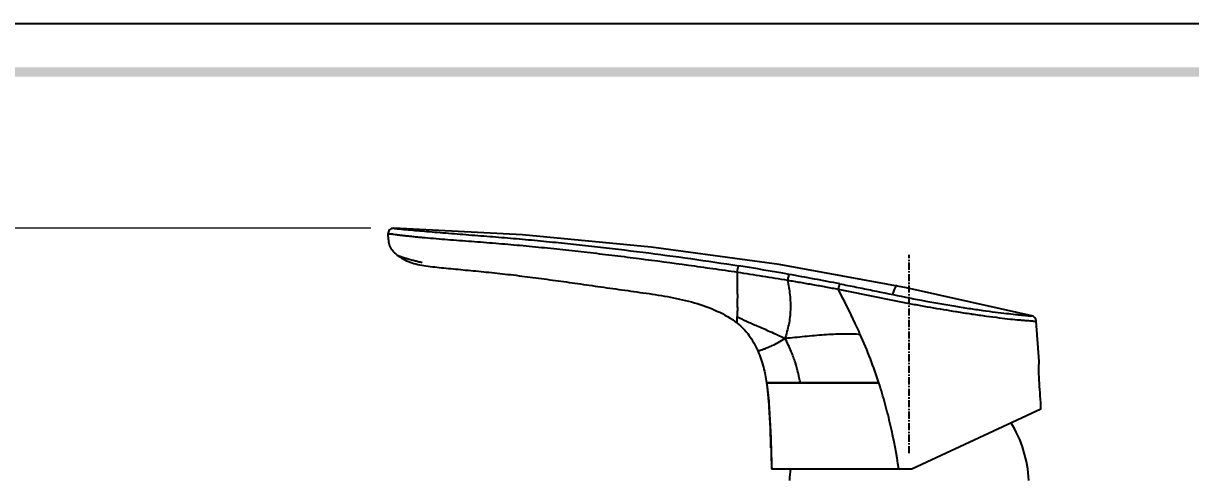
# Model space of a CAD drawing. Header units: millimetres. Extents: x 1091 to 1735, y 843 to 1297.
# Drawn here: x 1339.7 to 1543.5, y 1218.5 to 1297.2 of the extents above; entities that cross this region are included whole.
import ezdxf

# ---------------------------------------------------------------- set-up
doc = ezdxf.new("R2010")
doc.units = ezdxf.units.MM
doc.linetypes.add('CENTER', pattern=[2, 1.25, -0.25, 0.25, -0.25])
doc.layers.add('06___PRT_ALL_SURFS', color=7, linetype='Continuous')
doc.styles.add('Daelim Dimension', font='')
doc.styles.get('Daelim Dimension').set_extended_font_data('나눔고딕')
doc.dimstyles.new('DEFAULT', dxfattribs={"dimscale": 2, "dimtxt": 2, "dimasz": 2, "dimexe": 0, "dimexo": 2, "dimgap": 1, "dimtad": 1, "dimdec": 1, "dimzin": 9, "dimdsep": 46, "dimtxsty": 'Daelim Dimension', "dimcen": 0.5, "dimclrd": 252, "dimclre": 252, "dimclrt": 3, "dimadec": 1, "dimazin": 0, "dimtfac": 1, "dimtdec": 1, "dimtix": 1, "dimtmove": 0, "dimatfit": 3, "dimfxl": 1, "dimtolj": 1, "dimtzin": 1, "dimlwd": 9, "dimlwe": 9, "dimarcsym": 0})

# ---------------------------------------------------------------- blocks, each defined once
blk = doc.blocks.new('*D3')
at = {"color": 5, "lineweight": 9, "transparency": 16777216}
for p, q in [((1400.37, 1261.49), (1329.01, 1261.49)), ((1329.01, 1129.39), (1329.01, 1257.49)), ((1535.55, 1125.39), (1329.01, 1125.39))]:
    blk.add_line(p, q, dxfattribs=at)
at = {"color": 5, "transparency": 16777216}
for points in [[(1328.35, 1257.49), (1329.68, 1257.49), (1329.01, 1261.49)], [(1328.35, 1129.39), (1329.68, 1129.39), (1329.01, 1125.39)]]:
    blk.add_solid(points, dxfattribs=at)
at = {"layer": 'Defpoints', "color": 0, "transparency": 16777216}
for p in [(1329.01, 1261.49), (1404.37, 1261.49), (1539.55, 1125.39)]:
    blk.add_point(p, dxfattribs=at)
at = {"color": 7, "transparency": 16777216, "insert": (1321.56, 1193.44), "char_height": 10, "attachment_point": 5, "rotation": 90, "style": 'Daelim Dimension'}
blk.add_mtext('\\A1;136', dxfattribs=at)

msp = doc.modelspace()

# ---------------------------------------------------------------- linework, layer by layer
at = {"color": 7, "linetype": 'Continuous'}
for p, q in [((1405.14, 1256.7), (1405.17, 1256.7)), ((1405.6, 1256.57), (1407.1, 1256.12)), ((1407.1, 1256.12), (1407.46, 1256.01)), ((1407.46, 1256.01), (1407.72, 1255.94)), ((1464.36, 1246.09), (1464.36, 1246.1)), ((1464.36, 1246.06), (1464.36, 1246.09)), ((1464.36, 1244.94), (1464.36, 1246.06)), ((1502.51, 1246.97), (1502.62, 1246.95)), ((1505.14, 1246.56), (1505.26, 1246.55)), ((1505.26, 1246.55), (1505.35, 1246.53)), ((1517.05, 1238.27), (1516.56, 1245.3)), ((1469.48, 1234.52), (1469.51, 1234.3)), ((1469.48, 1234.52), (1489.08, 1234.52)), ((1475.38, 1234.52), (1469.48, 1234.52)), ((1469.51, 1234.3), (1469.94, 1230.1)), ((1489.08, 1234.52), (1475.38, 1234.52)), ((1469.94, 1230.1), (1470.2, 1224.94)), ((1494.96, 1219.57), (1517.33, 1230)), ((1470.2, 1224.94), (1470.36, 1219.52)), ((1470.36, 1219.52), (1494.75, 1219.52))]:
    msp.add_line(p, q, dxfattribs=at)
at = {"color": 7, "linetype": 'CENTER'}
msp.add_line((1494.36, 1222.26), (1494.36, 1256.88), dxfattribs=at)
at = {"color": 2}
msp.add_lwpolyline([(1091.24, 1297.22), (1735.44, 1297.22), (1735.44, 843.46), (1091.24, 843.46)], close=True, dxfattribs=at)
at = {"ltscale": 0.5}
msp.add_lwpolyline([(1091.24, 1297.22), (1735.44, 1297.22), (1735.44, 843.46), (1091.24, 843.46)], close=True, dxfattribs=at)
at = {"color": 7, "linetype": 'Continuous'}
for points in [[(1405.17, 1256.7), (1405.24, 1256.68), (1405.27, 1256.67), (1405.31, 1256.66), (1405.35, 1256.65), (1405.37, 1256.64)], [(1405.37, 1256.64), (1405.49, 1256.6), (1405.6, 1256.57)], [(1407.72, 1255.94), (1407.85, 1255.9), (1407.99, 1255.86)], [(1407.99, 1255.86), (1408.14, 1255.82), (1408.29, 1255.78), (1408.45, 1255.74), (1408.62, 1255.7), (1408.79, 1255.66), (1408.97, 1255.62), (1409.16, 1255.57), (1409.36, 1255.53)], [(1492.19, 1251.47), (1492.16, 1251.46), (1492.12, 1251.44), (1492.08, 1251.41), (1492.03, 1251.35), (1491.98, 1251.28), (1491.93, 1251.18), (1491.88, 1251.07), (1491.82, 1250.95), (1491.75, 1250.8), (1491.69, 1250.64), (1491.62, 1250.46), (1491.55, 1250.26), (1491.47, 1250.04), (1491.41, 1249.86)]]:
    msp.add_lwpolyline(points, dxfattribs=at)
for centre, radius, start, end in [((1404.37, 1260.49), 1, 88.2278, 181.2658), ((1409.76, 1263.02), 7.83, 233.7644, 234.1774), ((1393.02, 804.08), 456.5, 79.8574, 80.976), ((1367.28, 659.48), 603.37, 79.01574, 79.87016), ((1547.59, 1532.04), 288.61, 260.5771, 261.0135), ((1545.02, 1515.86), 272.23, 261.0383, 261.5764), ((1515.56, 1245.23), 1, 4, 76.1284), ((1361.36, 1222.41), 108.85, 3.5259, 4.1804), ((1327.94, 1220.51), 142.33, 1.9688, 3.4609), ((1494.36, 1216.56), 20.92, 2.6491, 31.8124), ((1097.9, 1212.4), 372.5, 1.6575, 1.9999), ((2161.38, 1242.73), 691.4, 181.62061, 181.92353), ((1494.37, 1216.55), 20.93, 171.8262, 177.3496), ((1494.75, 1220.02), 0.5, 270, 295)]:
    msp.add_arc(centre, radius, start, end, dxfattribs=at)
for points, knots in [([(1404.4, 1261.49), (1404.4, 1261.49), (1404.41, 1261.49), (1404.43, 1261.49), (1404.47, 1261.48), (1404.52, 1261.47), (1404.61, 1261.46), (1404.78, 1261.44), (1405.07, 1261.41), (1405.5, 1261.37), (1406.02, 1261.31), (1406.64, 1261.26), (1407.59, 1261.17), (1408.92, 1261.05), (1410.64, 1260.9), (1412.5, 1260.74), (1414.46, 1260.59), (1416.48, 1260.43), (1419.23, 1260.22), (1422.7, 1259.95), (1426.88, 1259.59), (1431.06, 1259.2), (1435.25, 1258.77), (1440.85, 1258.16), (1447.85, 1257.33), (1456.24, 1256.21), (1461.83, 1255.38), (1464.62, 1254.93)], [0, 0, 0, 0, 0.000101, 0.000414, 0.00098, 0.001916, 0.003312, 0.005194, 0.010433, 0.017624, 0.026491, 0.036741, 0.048157, 0.073896, 0.102726, 0.133801, 0.166384, 0.199913, 0.234007, 0.302963, 0.372231, 0.441612, 0.51111, 0.580723, 0.720278, 0.860146, 1, 1, 1, 1]), ([(1403.37, 1260.47), (1403.37, 1260.47), (1403.37, 1260.47), (1403.38, 1260.47), (1403.39, 1260.47), (1403.4, 1260.46), (1403.41, 1260.46), (1403.44, 1260.46), (1403.49, 1260.48), (1403.57, 1260.5), (1403.68, 1260.51), (1403.82, 1260.51), (1403.99, 1260.5), (1404.18, 1260.49), (1404.49, 1260.45), (1404.93, 1260.39), (1405.53, 1260.3), (1406.19, 1260.22), (1406.93, 1260.14), (1407.72, 1260.06), (1408.55, 1259.97), (1409.75, 1259.86), (1411.33, 1259.73), (1413.3, 1259.57), (1415.33, 1259.41), (1417.42, 1259.26), (1419.52, 1259.1), (1422.36, 1258.88), (1425.91, 1258.57), (1430.17, 1258.17), (1434.44, 1257.72), (1438.71, 1257.25), (1442.98, 1256.74), (1448.69, 1256.03), (1454.39, 1255.26), (1460.09, 1254.46), (1462.94, 1254.06), (1464.36, 1253.85)], [0, 0, 0, 0, 0.000025, 0.000102, 0.000236, 0.000424, 0.000661, 0.000971, 0.001882, 0.003243, 0.005041, 0.007285, 0.009984, 0.013142, 0.016754, 0.025195, 0.035037, 0.046067, 0.058122, 0.071083, 0.084842, 0.099299, 0.12992, 0.162238, 0.195662, 0.229773, 0.264282, 0.298993, 0.368645, 0.438416, 0.508309, 0.578319, 0.648443, 0.718676, 0.859353, 0.929707, 1, 1, 1, 1]), ([(1403.37, 1260.47), (1403.38, 1260.1), (1403.41, 1259.41), (1403.58, 1258.56), (1403.88, 1257.96), (1404.21, 1257.52), (1404.63, 1257.1), (1404.96, 1256.84), (1405.13, 1256.71)], [0, 0, 0, 0, 0.253063, 0.477411, 0.590124, 0.712104, 0.84916, 1, 1, 1, 1]), ([(1405.18, 1256.67), (1405.54, 1256.41), (1406.32, 1255.94), (1407.58, 1255.42), (1408.94, 1255.07), (1410.4, 1254.85), (1411.94, 1254.69), (1413.55, 1254.53), (1415.23, 1254.37), (1416.95, 1254.2), (1418.73, 1254.04), (1421.19, 1253.79), (1424.35, 1253.46), (1428.21, 1252.98), (1432.11, 1252.46), (1436.05, 1251.91), (1439.37, 1251.43), (1442.1, 1251.05), (1444.18, 1250.75), (1446.3, 1250.46), (1449.15, 1250.07), (1452.7, 1249.52), (1456.87, 1248.59), (1460.84, 1247.17), (1463.29, 1245.8), (1464.36, 1244.94)], [0, 0, 0, 0, 0.022122, 0.044337, 0.067174, 0.091321, 0.116844, 0.143522, 0.1712, 0.199764, 0.22913, 0.259242, 0.321517, 0.385808, 0.450799, 0.515479, 0.582127, 0.616308, 0.650994, 0.686125, 0.721593, 0.792786, 0.863187, 0.932115, 1, 1, 1, 1]), ([(1464.36, 1253.85), (1464.36, 1253.37), (1464.37, 1252.43), (1464.36, 1251.29), (1464.36, 1250.45), (1464.37, 1249.89), (1464.37, 1249.38), (1464.36, 1248.89), (1464.35, 1248.44), (1464.36, 1248.01), (1464.37, 1247.61), (1464.37, 1247.14), (1464.36, 1246.64), (1464.36, 1246.26), (1464.36, 1246.1)], [0, 0, 0, 0, 0.187435, 0.363013, 0.441402, 0.512805, 0.578883, 0.640673, 0.698938, 0.754291, 0.806462, 0.854441, 0.936586, 1, 1, 1, 1]), ([(1464.36, 1253.85), (1464.38, 1253.98), (1464.41, 1254.17), (1464.45, 1254.41), (1464.49, 1254.56), (1464.52, 1254.7), (1464.56, 1254.8), (1464.59, 1254.88), (1464.61, 1254.92), (1464.62, 1254.93)], [0, 0, 0, 0, 0.345691, 0.508023, 0.655246, 0.782011, 0.88369, 0.95691, 1, 1, 1, 1]), ([(1464.36, 1253.85), (1465.83, 1253.63), (1468.02, 1253.28), (1470.94, 1252.8), (1472.4, 1252.56), (1473.13, 1252.44)], [0, 0, 0, 0, 0.500188, 0.750123, 1, 1, 1, 1]), ([(1473.41, 1253.45), (1473.39, 1253.44), (1473.37, 1253.4), (1473.34, 1253.33), (1473.31, 1253.23), (1473.26, 1253.05), (1473.19, 1252.79), (1473.15, 1252.56), (1473.13, 1252.44)], [0, 0, 0, 0, 0.044426, 0.11775, 0.21871, 0.344093, 0.651669, 1, 1, 1, 1]), ([(1473.13, 1252.44), (1473.22, 1252.02), (1473.38, 1251.17), (1473.55, 1249.87), (1473.64, 1248.57), (1473.65, 1247.26), (1473.56, 1245.97), (1473.35, 1244.7), (1473.05, 1243.47), (1472.82, 1242.67), (1472.69, 1242.28)], [0, 0, 0, 0, 0.125693, 0.252224, 0.38043, 0.507159, 0.631693, 0.756668, 0.880645, 1, 1, 1, 1]), ([(1473.13, 1252.44), (1473.87, 1252.32), (1475.35, 1252.07), (1477.56, 1251.68), (1479.78, 1251.28), (1481.25, 1251), (1481.99, 1250.85)], [0, 0, 0, 0, 0.249807, 0.499739, 0.749811, 1, 1, 1, 1]), ([(1482.25, 1251.8), (1482.24, 1251.79), (1482.22, 1251.75), (1482.2, 1251.69), (1482.16, 1251.59), (1482.12, 1251.43), (1482.05, 1251.18), (1482.01, 1250.97), (1481.99, 1250.85)], [0, 0, 0, 0, 0.044263, 0.117216, 0.217451, 0.341954, 0.648629, 1, 1, 1, 1]), ([(1482.25, 1251.8), (1483.21, 1251.61), (1485.11, 1251.24), (1488.93, 1250.46), (1493.68, 1249.46), (1498.4, 1248.56), (1502.1, 1247.94), (1504.7, 1247.52), (1507.14, 1247.17), (1509.33, 1246.87), (1511.23, 1246.65), (1512.62, 1246.5), (1513.57, 1246.4), (1514.16, 1246.34), (1514.68, 1246.29), (1515.05, 1246.25), (1515.31, 1246.23), (1515.46, 1246.21), (1515.59, 1246.2), (1515.69, 1246.19), (1515.77, 1246.19), (1515.79, 1246.2), (1515.8, 1246.2), (1515.8, 1246.2)], [0, 0, 0, 0, 0.085702, 0.171373, 0.343173, 0.513369, 0.595238, 0.673306, 0.746086, 0.811798, 0.868393, 0.914971, 0.934776, 0.952322, 0.967549, 0.980304, 0.985667, 0.990293, 0.994016, 0.996712, 0.999455, 0.999896, 1, 1, 1, 1]), ([(1485.83, 1242.97), (1485.54, 1243.62), (1484.33, 1246.28), (1483.02, 1248.89), (1481.99, 1250.85)], [0, 0, 0, 0, 0.241091, 1, 1, 1, 1]), ([(1481.99, 1250.85), (1482.76, 1250.7), (1484.29, 1250.4), (1487.35, 1249.78), (1490.41, 1249.14), (1493.49, 1248.54), (1496.54, 1247.97), (1498.82, 1247.57), (1500.34, 1247.32)], [0, 0, 0, 0, 0.125405, 0.250777, 0.501778, 0.627681, 0.753354, 1, 1, 1, 1]), ([(1464.36, 1246.1), (1464.88, 1245.8), (1466.03, 1245.24), (1467.95, 1244.42), (1470.2, 1243.44), (1471.81, 1242.7), (1472.69, 1242.28)], [0, 0, 0, 0, 0.195806, 0.418396, 0.682169, 1, 1, 1, 1]), ([(1505.35, 1246.53), (1506.18, 1246.41), (1507.76, 1246.19), (1509.99, 1245.9), (1511.92, 1245.67), (1513.33, 1245.53), (1514.29, 1245.45), (1514.89, 1245.4), (1515.42, 1245.36), (1515.85, 1245.33), (1516.18, 1245.3), (1516.4, 1245.28), (1516.5, 1245.28), (1516.54, 1245.29), (1516.55, 1245.29), (1516.56, 1245.3), (1516.56, 1245.3)], [0, 0, 0, 0, 0.222962, 0.423977, 0.59701, 0.739667, 0.800367, 0.854105, 0.900691, 0.93966, 0.970118, 0.989693, 0.995115, 0.99821, 0.999635, 1, 1, 1, 1]), ([(1464.36, 1244.94), (1464.74, 1244.63), (1465.47, 1243.98), (1466.44, 1242.83), (1467.26, 1241.52), (1467.72, 1240.58), (1467.93, 1240.1)], [0, 0, 0, 0, 0.238414, 0.484114, 0.74044, 1, 1, 1, 1]), ([(1467.93, 1240.1), (1467.93, 1240.1), (1467.93, 1240.1), (1467.93, 1240.1), (1467.94, 1240.1), (1467.95, 1240.11), (1467.97, 1240.11), (1468, 1240.12), (1468.04, 1240.13), (1468.08, 1240.14), (1468.13, 1240.16), (1468.22, 1240.18), (1468.35, 1240.22), (1468.54, 1240.28), (1468.76, 1240.35), (1469.01, 1240.44), (1469.32, 1240.55), (1469.81, 1240.75), (1470.55, 1241.07), (1471.58, 1241.59), (1472.3, 1242.03), (1472.69, 1242.28)], [0, 0, 0, 0, 0.000206, 0.000817, 0.001831, 0.00325, 0.007302, 0.012973, 0.020265, 0.029178, 0.039714, 0.051875, 0.081164, 0.117475, 0.161348, 0.213391, 0.274243, 0.34458, 0.516441, 0.73415, 1, 1, 1, 1]), ([(1485.83, 1242.97), (1485.34, 1243), (1484.33, 1243.03), (1482.23, 1243.03), (1480.06, 1242.94), (1477.84, 1242.76), (1476.13, 1242.59), (1474.41, 1242.41), (1473.26, 1242.31), (1472.69, 1242.28)], [0, 0, 0, 0, 0.112082, 0.229707, 0.477434, 0.606444, 0.737996, 0.870327, 1, 1, 1, 1]), ([(1475.38, 1234.52), (1475.25, 1235.1), (1474.99, 1236.28), (1474.59, 1237.78), (1474.17, 1239.03), (1473.62, 1240.46), (1473.09, 1241.54), (1472.69, 1242.28)], [0, 0, 0, 0, 0.215116, 0.440046, 0.562678, 0.696232, 1, 1, 1, 1]), ([(1489.08, 1234.52), (1488.62, 1235.94), (1487.61, 1238.78), (1486.45, 1241.57), (1485.83, 1242.97)], [0, 0, 0, 0, 0.493241, 1, 1, 1, 1]), ([(1467.93, 1240.1), (1468.33, 1239.19), (1468.97, 1237.35), (1469.34, 1235.45), (1469.48, 1234.52)], [0, 0, 0, 0, 0.515981, 1, 1, 1, 1]), ([(1517.07, 1235.02), (1517.06, 1235.23), (1517.03, 1235.65), (1517.02, 1236.25), (1517.02, 1236.73), (1517.02, 1237.08), (1517.02, 1237.31), (1517.03, 1237.53), (1517.03, 1237.72), (1517.04, 1237.88), (1517.04, 1238), (1517.05, 1238.08), (1517.05, 1238.13), (1517.05, 1238.17), (1517.05, 1238.21), (1517.05, 1238.23), (1517.05, 1238.25), (1517.05, 1238.26), (1517.05, 1238.27), (1517.05, 1238.27), (1517.05, 1238.27), (1517.05, 1238.27)], [0, 0, 0, 0, 0.195051, 0.382619, 0.555488, 0.634303, 0.707015, 0.77292, 0.831394, 0.88186, 0.923842, 0.941514, 0.956917, 0.970017, 0.98078, 0.989173, 0.995181, 0.997287, 0.998794, 0.999698, 1, 1, 1, 1]), ([(1492.56, 1219.52), (1492.16, 1222.06), (1491.46, 1225.85), (1490.21, 1230.84), (1489.48, 1233.3), (1489.08, 1234.52)], [0, 0, 0, 0, 0.500052, 0.750057, 1, 1, 1, 1]), ([(1517.33, 1230), (1517.34, 1230), (1517.35, 1230.02), (1517.36, 1230.06), (1517.37, 1230.12), (1517.38, 1230.22), (1517.38, 1230.37), (1517.38, 1230.5), (1517.37, 1230.57)], [0, 0, 0, 0, 0.041336, 0.112073, 0.212092, 0.337629, 0.646906, 1, 1, 1, 1])]:
    msp.add_open_spline(points, degree=3, knots=knots, dxfattribs=at)
for points in [[(1517.37, 1230.57), (1517.27, 1232.05), (1517.17, 1233.54), (1517.07, 1235.02)], [(1469.51, 1234.3), (1469.7, 1232.99), (1469.82, 1231.67), (1469.92, 1230.34)]]:
    msp.add_open_spline(points, degree=3, dxfattribs=at)
at = {"color": 5, "ltscale": 40}
msp.add_trace([(1099.71, 1289.58), (1099.71, 1287.93), (1726.97, 1289.58), (1726.97, 1287.93)], dxfattribs=at)
at = {"layer": '06___PRT_ALL_SURFS', "color": 7, "linetype": 'Continuous'}
msp.add_line((1515.8, 1246.2), (1493.91, 1251.12), dxfattribs=at)
msp.add_lwpolyline([(1493.91, 1251.12), (1471.69, 1255.14), (1449.34, 1258.21), (1426.84, 1260.33), (1404.4, 1261.49)], dxfattribs=at)

# ---------------------------------------------------------------- dimensions: what is measured, and where the dimension line sits
at = {"color": 7}
dim = msp.add_linear_dim(base=(1329.01, 1261.49), p1=(1539.55, 1125.39), p2=(1404.37, 1261.49), angle=90, dimstyle='DEFAULT', override={"dimtxt": 5, "dimdec": 0, "dimclrd": 5, "dimclre": 5, "dimclrt": 7}, dxfattribs=at)
dim.commit()
dim.dimension.update_dxf_attribs({"geometry": '*D3', "text_midpoint": (1329.01, 1193.44), "dimtype": 160})

doc.saveas('drawing.dxf')
